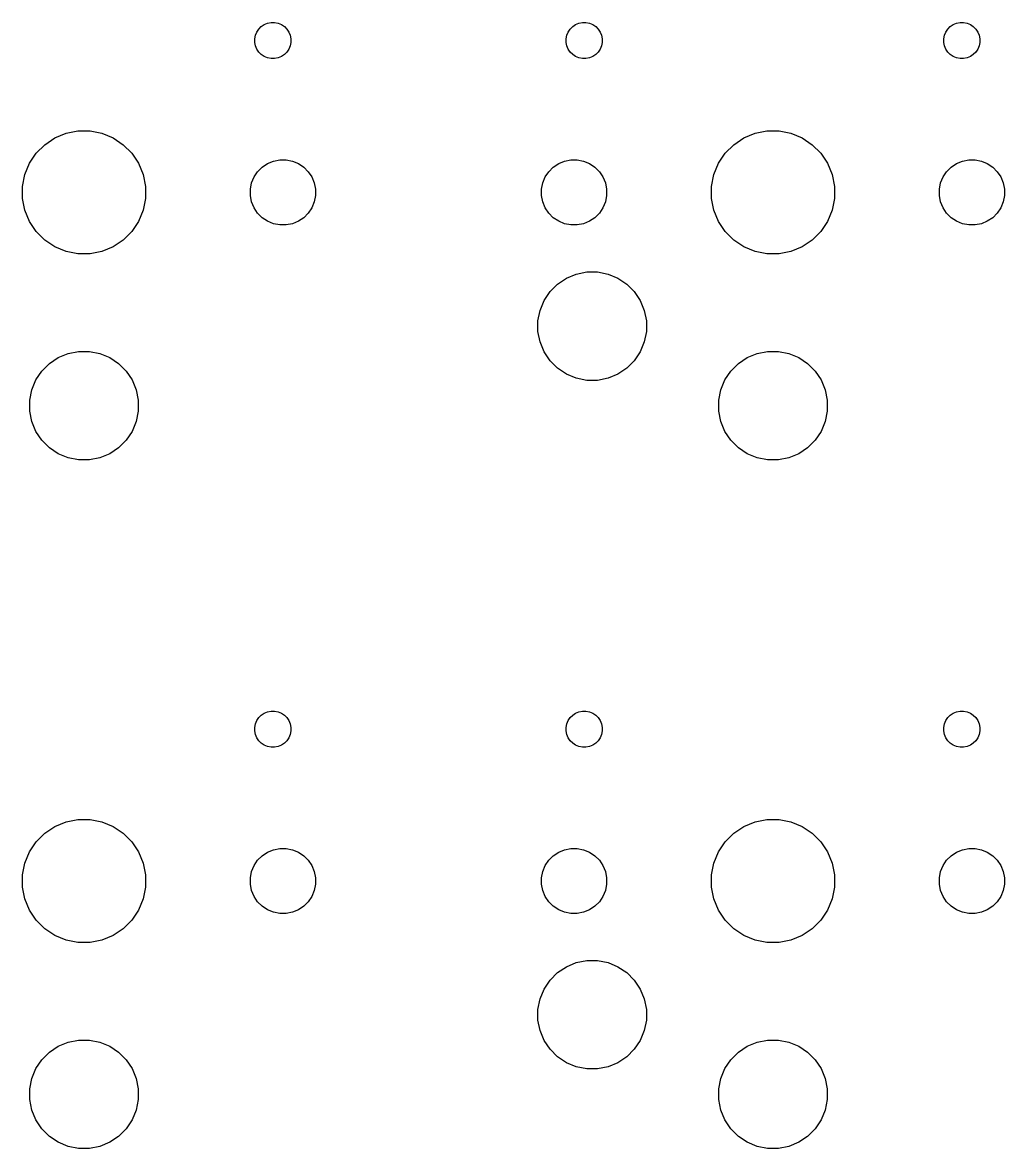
# Model space of a CAD drawing. Extents: x 33 to 239, y -107 to -23.
# Drawn here: x 211.8 to 238.95, y -68.75 to -37.6 of the extents above; entities that cross this region are included whole.
import ezdxf

# ---------------------------------------------------------------- set-up
doc = ezdxf.new("R2010")
doc.units = 0
doc.layers.add('BLACK', color=7, linetype='CONTINUOUS')

msp = doc.modelspace()

# ---------------------------------------------------------------- linework, layer by layer
at = {"layer": 'BLACK', "linetype": 'CONTINUOUS'}
for p, q in [((218.401, -37.7116), (218.483, -37.6569)), ((218.483, -37.6569), (218.574, -37.6192)), ((218.574, -37.6192), (218.671, -37.6)), ((218.671, -37.6), (218.769, -37.6)), ((218.769, -37.6), (218.866, -37.6192)), ((218.866, -37.6192), (218.957, -37.6569)), ((218.957, -37.6569), (219.039, -37.7116)), ((227.011, -37.7116), (227.093, -37.6569)), ((227.093, -37.6569), (227.184, -37.6192)), ((227.184, -37.6192), (227.281, -37.6)), ((227.281, -37.6), (227.379, -37.6)), ((227.379, -37.6), (227.476, -37.6192)), ((227.476, -37.6192), (227.567, -37.6569)), ((227.567, -37.6569), (227.649, -37.7116)), ((237.451, -37.7116), (237.533, -37.6569)), ((237.533, -37.6569), (237.624, -37.6192)), ((237.624, -37.6192), (237.721, -37.6)), ((237.721, -37.6), (237.819, -37.6)), ((237.819, -37.6), (237.916, -37.6192)), ((237.916, -37.6192), (238.007, -37.6569)), ((238.007, -37.6569), (238.089, -37.7116)), ((218.22, -38.0508), (218.239, -37.9542)), ((218.239, -37.9542), (218.277, -37.8632)), ((218.277, -37.8632), (218.332, -37.7813)), ((218.332, -37.7813), (218.401, -37.7116)), ((219.039, -37.7116), (219.108, -37.7813)), ((219.108, -37.7813), (219.163, -37.8632)), ((219.163, -37.8632), (219.201, -37.9542)), ((219.201, -37.9542), (219.22, -38.0508)), ((226.83, -38.0508), (226.849, -37.9542)), ((226.849, -37.9542), (226.887, -37.8632)), ((226.887, -37.8632), (226.942, -37.7813)), ((226.942, -37.7813), (227.011, -37.7116)), ((227.649, -37.7116), (227.718, -37.7813)), ((227.718, -37.7813), (227.773, -37.8632)), ((227.773, -37.8632), (227.811, -37.9542)), ((227.811, -37.9542), (227.83, -38.0508)), ((237.27, -38.0508), (237.289, -37.9542)), ((237.289, -37.9542), (237.327, -37.8632)), ((237.327, -37.8632), (237.382, -37.7813)), ((237.382, -37.7813), (237.451, -37.7116)), ((238.089, -37.7116), (238.158, -37.7813)), ((238.158, -37.7813), (238.213, -37.8632)), ((238.213, -37.8632), (238.251, -37.9542)), ((238.251, -37.9542), (238.27, -38.0508)), ((218.22, -38.1492), (218.22, -38.0508)), ((218.239, -38.2458), (218.22, -38.1492)), ((218.277, -38.3368), (218.239, -38.2458)), ((219.201, -38.2458), (219.163, -38.3368)), ((219.22, -38.1492), (219.201, -38.2458)), ((219.22, -38.0508), (219.22, -38.1492)), ((226.83, -38.1492), (226.83, -38.0508)), ((226.849, -38.2458), (226.83, -38.1492)), ((226.887, -38.3368), (226.849, -38.2458)), ((227.811, -38.2458), (227.773, -38.3368)), ((227.83, -38.1492), (227.811, -38.2458)), ((227.83, -38.0508), (227.83, -38.1492)), ((237.27, -38.1492), (237.27, -38.0508)), ((237.289, -38.2458), (237.27, -38.1492)), ((237.327, -38.3368), (237.289, -38.2458)), ((238.251, -38.2458), (238.213, -38.3368)), ((238.27, -38.1492), (238.251, -38.2458)), ((238.27, -38.0508), (238.27, -38.1492)), ((218.332, -38.4187), (218.277, -38.3368)), ((218.401, -38.4884), (218.332, -38.4187)), ((218.483, -38.5431), (218.401, -38.4884)), ((218.574, -38.5808), (218.483, -38.5431)), ((218.671, -38.6), (218.574, -38.5808)), ((218.769, -38.6), (218.671, -38.6)), ((218.866, -38.5808), (218.769, -38.6)), ((218.957, -38.5431), (218.866, -38.5808)), ((219.039, -38.4884), (218.957, -38.5431)), ((219.108, -38.4187), (219.039, -38.4884)), ((219.163, -38.3368), (219.108, -38.4187)), ((226.942, -38.4187), (226.887, -38.3368)), ((227.011, -38.4884), (226.942, -38.4187)), ((227.093, -38.5431), (227.011, -38.4884)), ((227.184, -38.5808), (227.093, -38.5431)), ((227.281, -38.6), (227.184, -38.5808)), ((227.379, -38.6), (227.281, -38.6)), ((227.476, -38.5808), (227.379, -38.6)), ((227.567, -38.5431), (227.476, -38.5808)), ((227.649, -38.4884), (227.567, -38.5431)), ((227.718, -38.4187), (227.649, -38.4884)), ((227.773, -38.3368), (227.718, -38.4187)), ((237.382, -38.4187), (237.327, -38.3368)), ((237.451, -38.4884), (237.382, -38.4187)), ((237.533, -38.5431), (237.451, -38.4884)), ((237.624, -38.5808), (237.533, -38.5431)), ((237.721, -38.6), (237.624, -38.5808)), ((237.819, -38.6), (237.721, -38.6)), ((237.916, -38.5808), (237.819, -38.6)), ((238.007, -38.5431), (237.916, -38.5808)), ((238.089, -38.4884), (238.007, -38.5431)), ((238.158, -38.4187), (238.089, -38.4884)), ((238.213, -38.3368), (238.158, -38.4187)), ((212.416, -40.9795), (212.695, -40.7935)), ((212.695, -40.7935), (213.004, -40.6653)), ((213.004, -40.6653), (213.333, -40.6)), ((213.333, -40.6), (213.667, -40.6)), ((213.667, -40.6), (213.996, -40.6653)), ((213.996, -40.6653), (214.305, -40.7935)), ((214.305, -40.7935), (214.584, -40.9795)), ((231.466, -40.9795), (231.745, -40.7935)), ((231.745, -40.7935), (232.054, -40.6653)), ((232.054, -40.6653), (232.383, -40.6)), ((232.383, -40.6), (232.717, -40.6)), ((232.717, -40.6), (233.046, -40.6653)), ((233.046, -40.6653), (233.355, -40.7935)), ((233.355, -40.7935), (233.634, -40.9795)), ((212.18, -41.2163), (212.416, -40.9795)), ((214.584, -40.9795), (214.82, -41.2163)), ((231.23, -41.2163), (231.466, -40.9795)), ((233.634, -40.9795), (233.87, -41.2163)), ((211.993, -41.4947), (212.18, -41.2163)), ((214.82, -41.2163), (215.007, -41.4947)), ((218.737, -41.4346), (218.911, -41.4)), ((218.911, -41.4), (219.089, -41.4)), ((219.089, -41.4), (219.263, -41.4346)), ((226.787, -41.4346), (226.961, -41.4)), ((226.961, -41.4), (227.139, -41.4)), ((227.139, -41.4), (227.313, -41.4346)), ((231.043, -41.4947), (231.23, -41.2163)), ((233.87, -41.2163), (234.057, -41.4947)), ((237.787, -41.4346), (237.961, -41.4)), ((237.961, -41.4), (238.139, -41.4)), ((238.139, -41.4), (238.313, -41.4346)), ((211.865, -41.8041), (211.993, -41.4947)), ((215.007, -41.4947), (215.135, -41.8041)), ((218.202, -41.8737), (218.301, -41.7263)), ((218.301, -41.7263), (218.426, -41.6009)), ((218.426, -41.6009), (218.574, -41.5024)), ((218.574, -41.5024), (218.737, -41.4346)), ((219.263, -41.4346), (219.426, -41.5024)), ((219.426, -41.5024), (219.574, -41.6009)), ((219.574, -41.6009), (219.699, -41.7263)), ((219.699, -41.7263), (219.798, -41.8737)), ((226.252, -41.8737), (226.351, -41.7263)), ((226.351, -41.7263), (226.476, -41.6009)), ((226.476, -41.6009), (226.624, -41.5024)), ((226.624, -41.5024), (226.787, -41.4346)), ((227.313, -41.4346), (227.476, -41.5024)), ((227.476, -41.5024), (227.624, -41.6009)), ((227.624, -41.6009), (227.749, -41.7263)), ((227.749, -41.7263), (227.848, -41.8737)), ((230.915, -41.8041), (231.043, -41.4947)), ((234.057, -41.4947), (234.185, -41.8041)), ((237.252, -41.8737), (237.351, -41.7263)), ((237.351, -41.7263), (237.476, -41.6009)), ((237.476, -41.6009), (237.624, -41.5024)), ((237.624, -41.5024), (237.787, -41.4346)), ((238.313, -41.4346), (238.476, -41.5024)), ((238.476, -41.5024), (238.624, -41.6009)), ((238.624, -41.6009), (238.749, -41.7263)), ((238.749, -41.7263), (238.848, -41.8737)), ((211.8, -42.1326), (211.865, -41.8041)), ((215.135, -41.8041), (215.2, -42.1326)), ((218.1, -42.2114), (218.135, -42.0375)), ((218.135, -42.0375), (218.202, -41.8737)), ((219.798, -41.8737), (219.865, -42.0375)), ((219.865, -42.0375), (219.9, -42.2114)), ((226.15, -42.2114), (226.185, -42.0375)), ((226.185, -42.0375), (226.252, -41.8737)), ((227.848, -41.8737), (227.915, -42.0375)), ((227.915, -42.0375), (227.95, -42.2114)), ((230.85, -42.1326), (230.915, -41.8041)), ((234.185, -41.8041), (234.25, -42.1326)), ((237.15, -42.2114), (237.185, -42.0375)), ((237.185, -42.0375), (237.252, -41.8737)), ((238.848, -41.8737), (238.915, -42.0375)), ((238.915, -42.0375), (238.95, -42.2114)), ((211.8, -42.4674), (211.8, -42.1326)), ((215.2, -42.1326), (215.2, -42.4674)), ((218.1, -42.3886), (218.1, -42.2114)), ((219.9, -42.2114), (219.9, -42.3886)), ((226.15, -42.3886), (226.15, -42.2114)), ((227.95, -42.2114), (227.95, -42.3886)), ((230.85, -42.4674), (230.85, -42.1326)), ((234.25, -42.1326), (234.25, -42.4674)), ((237.15, -42.3886), (237.15, -42.2114)), ((238.95, -42.2114), (238.95, -42.3886)), ((211.865, -42.7959), (211.8, -42.4674)), ((215.2, -42.4674), (215.135, -42.7959)), ((218.135, -42.5625), (218.1, -42.3886)), ((218.202, -42.7263), (218.135, -42.5625)), ((219.865, -42.5625), (219.798, -42.7263)), ((219.9, -42.3886), (219.865, -42.5625)), ((226.185, -42.5625), (226.15, -42.3886)), ((226.252, -42.7263), (226.185, -42.5625)), ((227.915, -42.5625), (227.848, -42.7263)), ((227.95, -42.3886), (227.915, -42.5625)), ((230.915, -42.7959), (230.85, -42.4674)), ((234.25, -42.4674), (234.185, -42.7959)), ((237.185, -42.5625), (237.15, -42.3886)), ((237.252, -42.7263), (237.185, -42.5625)), ((238.915, -42.5625), (238.848, -42.7263)), ((238.95, -42.3886), (238.915, -42.5625)), ((211.993, -43.1053), (211.865, -42.7959)), ((215.135, -42.7959), (215.007, -43.1053)), ((218.301, -42.8737), (218.202, -42.7263)), ((218.426, -42.9991), (218.301, -42.8737)), ((219.699, -42.8737), (219.574, -42.9991)), ((219.798, -42.7263), (219.699, -42.8737)), ((226.351, -42.8737), (226.252, -42.7263)), ((226.476, -42.9991), (226.351, -42.8737)), ((227.749, -42.8737), (227.624, -42.9991)), ((227.848, -42.7263), (227.749, -42.8737)), ((231.043, -43.1053), (230.915, -42.7959)), ((234.185, -42.7959), (234.057, -43.1053)), ((237.351, -42.8737), (237.252, -42.7263)), ((237.476, -42.9991), (237.351, -42.8737)), ((238.749, -42.8737), (238.624, -42.9991)), ((238.848, -42.7263), (238.749, -42.8737)), ((212.18, -43.3837), (211.993, -43.1053)), ((215.007, -43.1053), (214.82, -43.3837)), ((218.574, -43.0976), (218.426, -42.9991)), ((218.737, -43.1654), (218.574, -43.0976)), ((218.911, -43.2), (218.737, -43.1654)), ((219.089, -43.2), (218.911, -43.2)), ((219.263, -43.1654), (219.089, -43.2)), ((219.426, -43.0976), (219.263, -43.1654)), ((219.574, -42.9991), (219.426, -43.0976)), ((226.624, -43.0976), (226.476, -42.9991)), ((226.787, -43.1654), (226.624, -43.0976)), ((226.961, -43.2), (226.787, -43.1654)), ((227.139, -43.2), (226.961, -43.2)), ((227.313, -43.1654), (227.139, -43.2)), ((227.476, -43.0976), (227.313, -43.1654)), ((227.624, -42.9991), (227.476, -43.0976)), ((231.23, -43.3837), (231.043, -43.1053)), ((234.057, -43.1053), (233.87, -43.3837)), ((237.624, -43.0976), (237.476, -42.9991)), ((237.787, -43.1654), (237.624, -43.0976)), ((237.961, -43.2), (237.787, -43.1654)), ((238.139, -43.2), (237.961, -43.2)), ((238.313, -43.1654), (238.139, -43.2)), ((238.476, -43.0976), (238.313, -43.1654)), ((238.624, -42.9991), (238.476, -43.0976)), ((212.416, -43.6205), (212.18, -43.3837)), ((214.82, -43.3837), (214.584, -43.6205)), ((231.466, -43.6205), (231.23, -43.3837)), ((233.87, -43.3837), (233.634, -43.6205)), ((212.695, -43.8065), (212.416, -43.6205)), ((213.004, -43.9347), (212.695, -43.8065)), ((214.305, -43.8065), (213.996, -43.9347)), ((214.584, -43.6205), (214.305, -43.8065)), ((231.745, -43.8065), (231.466, -43.6205)), ((232.054, -43.9347), (231.745, -43.8065)), ((233.355, -43.8065), (233.046, -43.9347)), ((233.634, -43.6205), (233.355, -43.8065)), ((213.333, -44), (213.004, -43.9347)), ((213.667, -44), (213.333, -44)), ((213.996, -43.9347), (213.667, -44)), ((232.383, -44), (232.054, -43.9347)), ((232.717, -44), (232.383, -44)), ((233.046, -43.9347), (232.717, -44)), ((227.112, -44.5576), (227.402, -44.5)), ((227.402, -44.5), (227.698, -44.5)), ((227.698, -44.5), (227.988, -44.5576)), ((226.385, -45.0438), (226.594, -44.8349)), ((226.594, -44.8349), (226.839, -44.6707)), ((226.839, -44.6707), (227.112, -44.5576)), ((227.988, -44.5576), (228.261, -44.6707)), ((228.261, -44.6707), (228.506, -44.8349)), ((228.506, -44.8349), (228.715, -45.0438)), ((226.221, -45.2895), (226.385, -45.0438)), ((228.715, -45.0438), (228.879, -45.2895)), ((226.108, -45.5625), (226.221, -45.2895)), ((228.879, -45.2895), (228.992, -45.5625)), ((226.05, -45.8523), (226.108, -45.5625)), ((228.992, -45.5625), (229.05, -45.8523)), ((226.05, -46.1477), (226.05, -45.8523)), ((229.05, -45.8523), (229.05, -46.1477)), ((226.108, -46.4375), (226.05, -46.1477)), ((229.05, -46.1477), (228.992, -46.4375)), ((213.062, -46.7576), (213.352, -46.7)), ((213.352, -46.7), (213.648, -46.7)), ((213.648, -46.7), (213.938, -46.7576)), ((226.221, -46.7105), (226.108, -46.4375)), ((226.385, -46.9562), (226.221, -46.7105)), ((228.879, -46.7105), (228.715, -46.9562)), ((228.992, -46.4375), (228.879, -46.7105)), ((232.112, -46.7576), (232.402, -46.7)), ((232.402, -46.7), (232.698, -46.7)), ((232.698, -46.7), (232.988, -46.7576)), ((212.335, -47.2438), (212.544, -47.0349)), ((212.544, -47.0349), (212.789, -46.8707)), ((212.789, -46.8707), (213.062, -46.7576)), ((213.938, -46.7576), (214.211, -46.8707)), ((214.211, -46.8707), (214.456, -47.0349)), ((214.456, -47.0349), (214.665, -47.2438)), ((226.594, -47.1651), (226.385, -46.9562)), ((228.715, -46.9562), (228.506, -47.1651)), ((231.385, -47.2438), (231.594, -47.0349)), ((231.594, -47.0349), (231.839, -46.8707)), ((231.839, -46.8707), (232.112, -46.7576)), ((232.988, -46.7576), (233.261, -46.8707)), ((233.261, -46.8707), (233.506, -47.0349)), ((233.506, -47.0349), (233.715, -47.2438)), ((212.171, -47.4895), (212.335, -47.2438)), ((214.665, -47.2438), (214.829, -47.4895)), ((226.839, -47.3293), (226.594, -47.1651)), ((227.112, -47.4424), (226.839, -47.3293)), ((228.261, -47.3293), (227.988, -47.4424)), ((228.506, -47.1651), (228.261, -47.3293)), ((231.221, -47.4895), (231.385, -47.2438)), ((233.715, -47.2438), (233.879, -47.4895)), ((212.058, -47.7625), (212.171, -47.4895)), ((214.829, -47.4895), (214.942, -47.7625)), ((227.402, -47.5), (227.112, -47.4424)), ((227.698, -47.5), (227.402, -47.5)), ((227.988, -47.4424), (227.698, -47.5)), ((231.108, -47.7625), (231.221, -47.4895)), ((233.879, -47.4895), (233.992, -47.7625)), ((212, -48.0523), (212.058, -47.7625)), ((214.942, -47.7625), (215, -48.0523)), ((231.05, -48.0523), (231.108, -47.7625)), ((233.992, -47.7625), (234.05, -48.0523)), ((212, -48.3477), (212, -48.0523)), ((215, -48.0523), (215, -48.3477)), ((231.05, -48.3477), (231.05, -48.0523)), ((234.05, -48.0523), (234.05, -48.3477)), ((212.058, -48.6375), (212, -48.3477)), ((215, -48.3477), (214.942, -48.6375)), ((231.108, -48.6375), (231.05, -48.3477)), ((234.05, -48.3477), (233.992, -48.6375)), ((212.171, -48.9105), (212.058, -48.6375)), ((214.942, -48.6375), (214.829, -48.9105)), ((231.221, -48.9105), (231.108, -48.6375)), ((233.992, -48.6375), (233.879, -48.9105)), ((212.335, -49.1562), (212.171, -48.9105)), ((212.544, -49.3651), (212.335, -49.1562)), ((214.665, -49.1562), (214.456, -49.3651)), ((214.829, -48.9105), (214.665, -49.1562)), ((231.385, -49.1562), (231.221, -48.9105)), ((231.594, -49.3651), (231.385, -49.1562)), ((233.715, -49.1562), (233.506, -49.3651)), ((233.879, -48.9105), (233.715, -49.1562)), ((212.789, -49.5293), (212.544, -49.3651)), ((214.456, -49.3651), (214.211, -49.5293)), ((231.839, -49.5293), (231.594, -49.3651)), ((233.506, -49.3651), (233.261, -49.5293)), ((213.062, -49.6424), (212.789, -49.5293)), ((213.352, -49.7), (213.062, -49.6424)), ((213.648, -49.7), (213.352, -49.7)), ((213.938, -49.6424), (213.648, -49.7)), ((214.211, -49.5293), (213.938, -49.6424)), ((232.112, -49.6424), (231.839, -49.5293)), ((232.402, -49.7), (232.112, -49.6424)), ((232.698, -49.7), (232.402, -49.7)), ((232.988, -49.6424), (232.698, -49.7)), ((233.261, -49.5293), (232.988, -49.6424)), ((218.483, -56.7069), (218.574, -56.6692)), ((218.574, -56.6692), (218.671, -56.65)), ((218.671, -56.65), (218.769, -56.65)), ((218.769, -56.65), (218.866, -56.6692)), ((218.866, -56.6692), (218.957, -56.7069)), ((227.093, -56.7069), (227.184, -56.6692)), ((227.184, -56.6692), (227.281, -56.65)), ((227.281, -56.65), (227.379, -56.65)), ((227.379, -56.65), (227.476, -56.6692)), ((227.476, -56.6692), (227.567, -56.7069)), ((237.533, -56.7069), (237.624, -56.6692)), ((237.624, -56.6692), (237.721, -56.65)), ((237.721, -56.65), (237.819, -56.65)), ((237.819, -56.65), (237.916, -56.6692)), ((237.916, -56.6692), (238.007, -56.7069)), ((218.22, -57.1008), (218.239, -57.0042)), ((218.239, -57.0042), (218.277, -56.9132)), ((218.277, -56.9132), (218.332, -56.8313)), ((218.332, -56.8313), (218.401, -56.7616)), ((218.401, -56.7616), (218.483, -56.7069)), ((218.957, -56.7069), (219.039, -56.7616)), ((219.039, -56.7616), (219.108, -56.8313)), ((219.108, -56.8313), (219.163, -56.9132)), ((219.163, -56.9132), (219.201, -57.0042)), ((219.201, -57.0042), (219.22, -57.1008)), ((226.83, -57.1008), (226.849, -57.0042)), ((226.849, -57.0042), (226.887, -56.9132)), ((226.887, -56.9132), (226.942, -56.8313)), ((226.942, -56.8313), (227.011, -56.7616)), ((227.011, -56.7616), (227.093, -56.7069)), ((227.567, -56.7069), (227.649, -56.7616)), ((227.649, -56.7616), (227.718, -56.8313)), ((227.718, -56.8313), (227.773, -56.9132)), ((227.773, -56.9132), (227.811, -57.0042)), ((227.811, -57.0042), (227.83, -57.1008)), ((237.27, -57.1008), (237.289, -57.0042)), ((237.289, -57.0042), (237.327, -56.9132)), ((237.327, -56.9132), (237.382, -56.8313)), ((237.382, -56.8313), (237.451, -56.7616)), ((237.451, -56.7616), (237.533, -56.7069)), ((238.007, -56.7069), (238.089, -56.7616)), ((238.089, -56.7616), (238.158, -56.8313)), ((238.158, -56.8313), (238.213, -56.9132)), ((238.213, -56.9132), (238.251, -57.0042)), ((238.251, -57.0042), (238.27, -57.1008)), ((218.22, -57.1992), (218.22, -57.1008)), ((218.239, -57.2958), (218.22, -57.1992)), ((218.277, -57.3868), (218.239, -57.2958)), ((219.201, -57.2958), (219.163, -57.3868)), ((219.22, -57.1992), (219.201, -57.2958)), ((219.22, -57.1008), (219.22, -57.1992)), ((226.83, -57.1992), (226.83, -57.1008)), ((226.849, -57.2958), (226.83, -57.1992)), ((226.887, -57.3868), (226.849, -57.2958)), ((227.811, -57.2958), (227.773, -57.3868)), ((227.83, -57.1992), (227.811, -57.2958)), ((227.83, -57.1008), (227.83, -57.1992)), ((237.27, -57.1992), (237.27, -57.1008)), ((237.289, -57.2958), (237.27, -57.1992)), ((237.327, -57.3868), (237.289, -57.2958)), ((238.251, -57.2958), (238.213, -57.3868)), ((238.27, -57.1992), (238.251, -57.2958)), ((238.27, -57.1008), (238.27, -57.1992)), ((218.332, -57.4687), (218.277, -57.3868)), ((218.401, -57.5384), (218.332, -57.4687)), ((218.483, -57.5931), (218.401, -57.5384)), ((218.574, -57.6308), (218.483, -57.5931)), ((218.957, -57.5931), (218.866, -57.6308)), ((219.039, -57.5384), (218.957, -57.5931)), ((219.108, -57.4687), (219.039, -57.5384)), ((219.163, -57.3868), (219.108, -57.4687)), ((226.942, -57.4687), (226.887, -57.3868)), ((227.011, -57.5384), (226.942, -57.4687)), ((227.093, -57.5931), (227.011, -57.5384)), ((227.184, -57.6308), (227.093, -57.5931)), ((227.567, -57.5931), (227.476, -57.6308)), ((227.649, -57.5384), (227.567, -57.5931)), ((227.718, -57.4687), (227.649, -57.5384)), ((227.773, -57.3868), (227.718, -57.4687)), ((237.382, -57.4687), (237.327, -57.3868)), ((237.451, -57.5384), (237.382, -57.4687)), ((237.533, -57.5931), (237.451, -57.5384)), ((237.624, -57.6308), (237.533, -57.5931)), ((238.007, -57.5931), (237.916, -57.6308)), ((238.089, -57.5384), (238.007, -57.5931)), ((238.158, -57.4687), (238.089, -57.5384)), ((238.213, -57.3868), (238.158, -57.4687)), ((218.671, -57.65), (218.574, -57.6308)), ((218.769, -57.65), (218.671, -57.65)), ((218.866, -57.6308), (218.769, -57.65)), ((227.281, -57.65), (227.184, -57.6308)), ((227.379, -57.65), (227.281, -57.65)), ((227.476, -57.6308), (227.379, -57.65)), ((237.721, -57.65), (237.624, -57.6308)), ((237.819, -57.65), (237.721, -57.65)), ((237.916, -57.6308), (237.819, -57.65)), ((212.695, -59.8435), (213.004, -59.7153)), ((213.004, -59.7153), (213.333, -59.65)), ((213.333, -59.65), (213.667, -59.65)), ((213.667, -59.65), (213.996, -59.7153)), ((213.996, -59.7153), (214.305, -59.8435)), ((231.745, -59.8435), (232.054, -59.7153)), ((232.054, -59.7153), (232.383, -59.65)), ((232.383, -59.65), (232.717, -59.65)), ((232.717, -59.65), (233.046, -59.7153)), ((233.046, -59.7153), (233.355, -59.8435)), ((212.18, -60.2663), (212.416, -60.0295)), ((212.416, -60.0295), (212.695, -59.8435)), ((214.305, -59.8435), (214.584, -60.0295)), ((214.584, -60.0295), (214.82, -60.2663)), ((231.23, -60.2663), (231.466, -60.0295)), ((231.466, -60.0295), (231.745, -59.8435)), ((233.355, -59.8435), (233.634, -60.0295)), ((233.634, -60.0295), (233.87, -60.2663)), ((211.993, -60.5447), (212.18, -60.2663)), ((214.82, -60.2663), (215.007, -60.5447)), ((231.043, -60.5447), (231.23, -60.2663)), ((233.87, -60.2663), (234.057, -60.5447)), ((211.865, -60.8541), (211.993, -60.5447)), ((215.007, -60.5447), (215.135, -60.8541)), ((218.301, -60.7763), (218.426, -60.6509)), ((218.426, -60.6509), (218.574, -60.5524)), ((218.574, -60.5524), (218.737, -60.4846)), ((218.737, -60.4846), (218.911, -60.45)), ((218.911, -60.45), (219.089, -60.45)), ((219.089, -60.45), (219.263, -60.4846)), ((219.263, -60.4846), (219.426, -60.5524)), ((219.426, -60.5524), (219.574, -60.6509)), ((219.574, -60.6509), (219.699, -60.7763)), ((226.351, -60.7763), (226.476, -60.6509)), ((226.476, -60.6509), (226.624, -60.5524)), ((226.624, -60.5524), (226.787, -60.4846)), ((226.787, -60.4846), (226.961, -60.45)), ((226.961, -60.45), (227.139, -60.45)), ((227.139, -60.45), (227.313, -60.4846)), ((227.313, -60.4846), (227.476, -60.5524)), ((227.476, -60.5524), (227.624, -60.6509)), ((227.624, -60.6509), (227.749, -60.7763)), ((230.915, -60.8541), (231.043, -60.5447)), ((234.057, -60.5447), (234.185, -60.8541)), ((237.351, -60.7763), (237.476, -60.6509)), ((237.476, -60.6509), (237.624, -60.5524)), ((237.624, -60.5524), (237.787, -60.4846)), ((237.787, -60.4846), (237.961, -60.45)), ((237.961, -60.45), (238.139, -60.45)), ((238.139, -60.45), (238.313, -60.4846)), ((238.313, -60.4846), (238.476, -60.5524)), ((238.476, -60.5524), (238.624, -60.6509)), ((238.624, -60.6509), (238.749, -60.7763)), ((211.8, -61.1826), (211.865, -60.8541)), ((215.135, -60.8541), (215.2, -61.1826)), ((218.135, -61.0875), (218.202, -60.9237)), ((218.202, -60.9237), (218.301, -60.7763)), ((219.699, -60.7763), (219.798, -60.9237)), ((219.798, -60.9237), (219.865, -61.0875)), ((226.185, -61.0875), (226.252, -60.9237)), ((226.252, -60.9237), (226.351, -60.7763)), ((227.749, -60.7763), (227.848, -60.9237)), ((227.848, -60.9237), (227.915, -61.0875)), ((230.85, -61.1826), (230.915, -60.8541)), ((234.185, -60.8541), (234.25, -61.1826)), ((237.185, -61.0875), (237.252, -60.9237)), ((237.252, -60.9237), (237.351, -60.7763)), ((238.749, -60.7763), (238.848, -60.9237)), ((238.848, -60.9237), (238.915, -61.0875)), ((211.8, -61.5174), (211.8, -61.1826)), ((215.2, -61.1826), (215.2, -61.5174)), ((218.1, -61.2614), (218.135, -61.0875)), ((218.1, -61.4386), (218.1, -61.2614)), ((219.865, -61.0875), (219.9, -61.2614)), ((219.9, -61.2614), (219.9, -61.4386)), ((226.15, -61.2614), (226.185, -61.0875)), ((226.15, -61.4386), (226.15, -61.2614)), ((227.915, -61.0875), (227.95, -61.2614)), ((227.95, -61.2614), (227.95, -61.4386)), ((230.85, -61.5174), (230.85, -61.1826)), ((234.25, -61.1826), (234.25, -61.5174)), ((237.15, -61.2614), (237.185, -61.0875)), ((237.15, -61.4386), (237.15, -61.2614)), ((238.915, -61.0875), (238.95, -61.2614)), ((238.95, -61.2614), (238.95, -61.4386)), ((211.865, -61.8459), (211.8, -61.5174)), ((215.2, -61.5174), (215.135, -61.8459)), ((218.135, -61.6125), (218.1, -61.4386)), ((218.202, -61.7763), (218.135, -61.6125)), ((219.865, -61.6125), (219.798, -61.7763)), ((219.9, -61.4386), (219.865, -61.6125)), ((226.185, -61.6125), (226.15, -61.4386)), ((226.252, -61.7763), (226.185, -61.6125)), ((227.915, -61.6125), (227.848, -61.7763)), ((227.95, -61.4386), (227.915, -61.6125)), ((230.915, -61.8459), (230.85, -61.5174)), ((234.25, -61.5174), (234.185, -61.8459)), ((237.185, -61.6125), (237.15, -61.4386)), ((237.252, -61.7763), (237.185, -61.6125)), ((238.915, -61.6125), (238.848, -61.7763)), ((238.95, -61.4386), (238.915, -61.6125)), ((211.993, -62.1553), (211.865, -61.8459)), ((215.135, -61.8459), (215.007, -62.1553)), ((218.301, -61.9237), (218.202, -61.7763)), ((218.426, -62.0491), (218.301, -61.9237)), ((219.699, -61.9237), (219.574, -62.0491)), ((219.798, -61.7763), (219.699, -61.9237)), ((226.351, -61.9237), (226.252, -61.7763)), ((226.476, -62.0491), (226.351, -61.9237)), ((227.749, -61.9237), (227.624, -62.0491)), ((227.848, -61.7763), (227.749, -61.9237)), ((231.043, -62.1553), (230.915, -61.8459)), ((234.185, -61.8459), (234.057, -62.1553)), ((237.351, -61.9237), (237.252, -61.7763)), ((237.476, -62.0491), (237.351, -61.9237)), ((238.749, -61.9237), (238.624, -62.0491)), ((238.848, -61.7763), (238.749, -61.9237)), ((212.18, -62.4337), (211.993, -62.1553)), ((215.007, -62.1553), (214.82, -62.4337)), ((218.574, -62.1476), (218.426, -62.0491)), ((218.737, -62.2154), (218.574, -62.1476)), ((218.911, -62.25), (218.737, -62.2154)), ((219.089, -62.25), (218.911, -62.25)), ((219.263, -62.2154), (219.089, -62.25)), ((219.426, -62.1476), (219.263, -62.2154)), ((219.574, -62.0491), (219.426, -62.1476)), ((226.624, -62.1476), (226.476, -62.0491)), ((226.787, -62.2154), (226.624, -62.1476)), ((226.961, -62.25), (226.787, -62.2154)), ((227.139, -62.25), (226.961, -62.25)), ((227.313, -62.2154), (227.139, -62.25)), ((227.476, -62.1476), (227.313, -62.2154)), ((227.624, -62.0491), (227.476, -62.1476)), ((231.23, -62.4337), (231.043, -62.1553)), ((234.057, -62.1553), (233.87, -62.4337)), ((237.624, -62.1476), (237.476, -62.0491)), ((237.787, -62.2154), (237.624, -62.1476)), ((237.961, -62.25), (237.787, -62.2154)), ((238.139, -62.25), (237.961, -62.25)), ((238.313, -62.2154), (238.139, -62.25)), ((238.476, -62.1476), (238.313, -62.2154)), ((238.624, -62.0491), (238.476, -62.1476)), ((212.416, -62.6705), (212.18, -62.4337)), ((214.82, -62.4337), (214.584, -62.6705)), ((231.466, -62.6705), (231.23, -62.4337)), ((233.87, -62.4337), (233.634, -62.6705)), ((212.695, -62.8565), (212.416, -62.6705)), ((213.004, -62.9847), (212.695, -62.8565)), ((214.305, -62.8565), (213.996, -62.9847)), ((214.584, -62.6705), (214.305, -62.8565)), ((231.745, -62.8565), (231.466, -62.6705)), ((232.054, -62.9847), (231.745, -62.8565)), ((233.355, -62.8565), (233.046, -62.9847)), ((233.634, -62.6705), (233.355, -62.8565)), ((213.333, -63.05), (213.004, -62.9847)), ((213.667, -63.05), (213.333, -63.05)), ((213.996, -62.9847), (213.667, -63.05)), ((232.383, -63.05), (232.054, -62.9847)), ((232.717, -63.05), (232.383, -63.05)), ((233.046, -62.9847), (232.717, -63.05)), ((226.594, -63.8849), (226.839, -63.7207)), ((226.839, -63.7207), (227.112, -63.6076)), ((227.112, -63.6076), (227.402, -63.55)), ((227.402, -63.55), (227.698, -63.55)), ((227.698, -63.55), (227.988, -63.6076)), ((227.988, -63.6076), (228.261, -63.7207)), ((228.261, -63.7207), (228.506, -63.8849)), ((226.221, -64.3395), (226.385, -64.0938)), ((226.385, -64.0938), (226.594, -63.8849)), ((228.506, -63.8849), (228.715, -64.0938)), ((228.715, -64.0938), (228.879, -64.3395)), ((226.108, -64.6125), (226.221, -64.3395)), ((228.879, -64.3395), (228.992, -64.6125)), ((226.05, -64.9023), (226.108, -64.6125)), ((228.992, -64.6125), (229.05, -64.9023)), ((226.05, -65.1977), (226.05, -64.9023)), ((229.05, -64.9023), (229.05, -65.1977)), ((226.108, -65.4875), (226.05, -65.1977)), ((229.05, -65.1977), (228.992, -65.4875)), ((226.221, -65.7605), (226.108, -65.4875)), ((228.992, -65.4875), (228.879, -65.7605)), ((212.544, -66.0849), (212.789, -65.9207)), ((212.789, -65.9207), (213.062, -65.8076)), ((213.062, -65.8076), (213.352, -65.75)), ((213.352, -65.75), (213.648, -65.75)), ((213.648, -65.75), (213.938, -65.8076)), ((213.938, -65.8076), (214.211, -65.9207)), ((214.211, -65.9207), (214.456, -66.0849)), ((226.385, -66.0062), (226.221, -65.7605)), ((226.594, -66.2151), (226.385, -66.0062)), ((228.715, -66.0062), (228.506, -66.2151)), ((228.879, -65.7605), (228.715, -66.0062)), ((231.594, -66.0849), (231.839, -65.9207)), ((231.839, -65.9207), (232.112, -65.8076)), ((232.112, -65.8076), (232.402, -65.75)), ((232.402, -65.75), (232.698, -65.75)), ((232.698, -65.75), (232.988, -65.8076)), ((232.988, -65.8076), (233.261, -65.9207)), ((233.261, -65.9207), (233.506, -66.0849)), ((212.171, -66.5395), (212.335, -66.2938)), ((212.335, -66.2938), (212.544, -66.0849)), ((214.456, -66.0849), (214.665, -66.2938)), ((214.665, -66.2938), (214.829, -66.5395)), ((226.839, -66.3793), (226.594, -66.2151)), ((228.506, -66.2151), (228.261, -66.3793)), ((231.221, -66.5395), (231.385, -66.2938)), ((231.385, -66.2938), (231.594, -66.0849)), ((233.506, -66.0849), (233.715, -66.2938)), ((233.715, -66.2938), (233.879, -66.5395)), ((212.058, -66.8125), (212.171, -66.5395)), ((214.829, -66.5395), (214.942, -66.8125)), ((227.112, -66.4924), (226.839, -66.3793)), ((227.402, -66.55), (227.112, -66.4924)), ((227.698, -66.55), (227.402, -66.55)), ((227.988, -66.4924), (227.698, -66.55)), ((228.261, -66.3793), (227.988, -66.4924)), ((231.108, -66.8125), (231.221, -66.5395)), ((233.879, -66.5395), (233.992, -66.8125)), ((212, -67.1023), (212.058, -66.8125)), ((214.942, -66.8125), (215, -67.1023)), ((231.05, -67.1023), (231.108, -66.8125)), ((233.992, -66.8125), (234.05, -67.1023)), ((212, -67.3977), (212, -67.1023)), ((215, -67.1023), (215, -67.3977)), ((231.05, -67.3977), (231.05, -67.1023)), ((234.05, -67.1023), (234.05, -67.3977)), ((212.058, -67.6875), (212, -67.3977)), ((215, -67.3977), (214.942, -67.6875)), ((231.108, -67.6875), (231.05, -67.3977)), ((234.05, -67.3977), (233.992, -67.6875)), ((212.171, -67.9605), (212.058, -67.6875)), ((214.942, -67.6875), (214.829, -67.9605)), ((231.221, -67.9605), (231.108, -67.6875)), ((233.992, -67.6875), (233.879, -67.9605)), ((212.335, -68.2062), (212.171, -67.9605)), ((212.544, -68.4151), (212.335, -68.2062)), ((214.665, -68.2062), (214.456, -68.4151)), ((214.829, -67.9605), (214.665, -68.2062)), ((231.385, -68.2062), (231.221, -67.9605)), ((231.594, -68.4151), (231.385, -68.2062)), ((233.715, -68.2062), (233.506, -68.4151)), ((233.879, -67.9605), (233.715, -68.2062)), ((212.789, -68.5793), (212.544, -68.4151)), ((214.456, -68.4151), (214.211, -68.5793)), ((231.839, -68.5793), (231.594, -68.4151)), ((233.506, -68.4151), (233.261, -68.5793)), ((213.062, -68.6924), (212.789, -68.5793)), ((213.352, -68.75), (213.062, -68.6924)), ((213.648, -68.75), (213.352, -68.75)), ((213.938, -68.6924), (213.648, -68.75)), ((214.211, -68.5793), (213.938, -68.6924)), ((232.112, -68.6924), (231.839, -68.5793)), ((232.402, -68.75), (232.112, -68.6924)), ((232.698, -68.75), (232.402, -68.75)), ((232.988, -68.6924), (232.698, -68.75)), ((233.261, -68.5793), (232.988, -68.6924))]:
    msp.add_line(p, q, dxfattribs=at)

doc.saveas('drawing.dxf')
